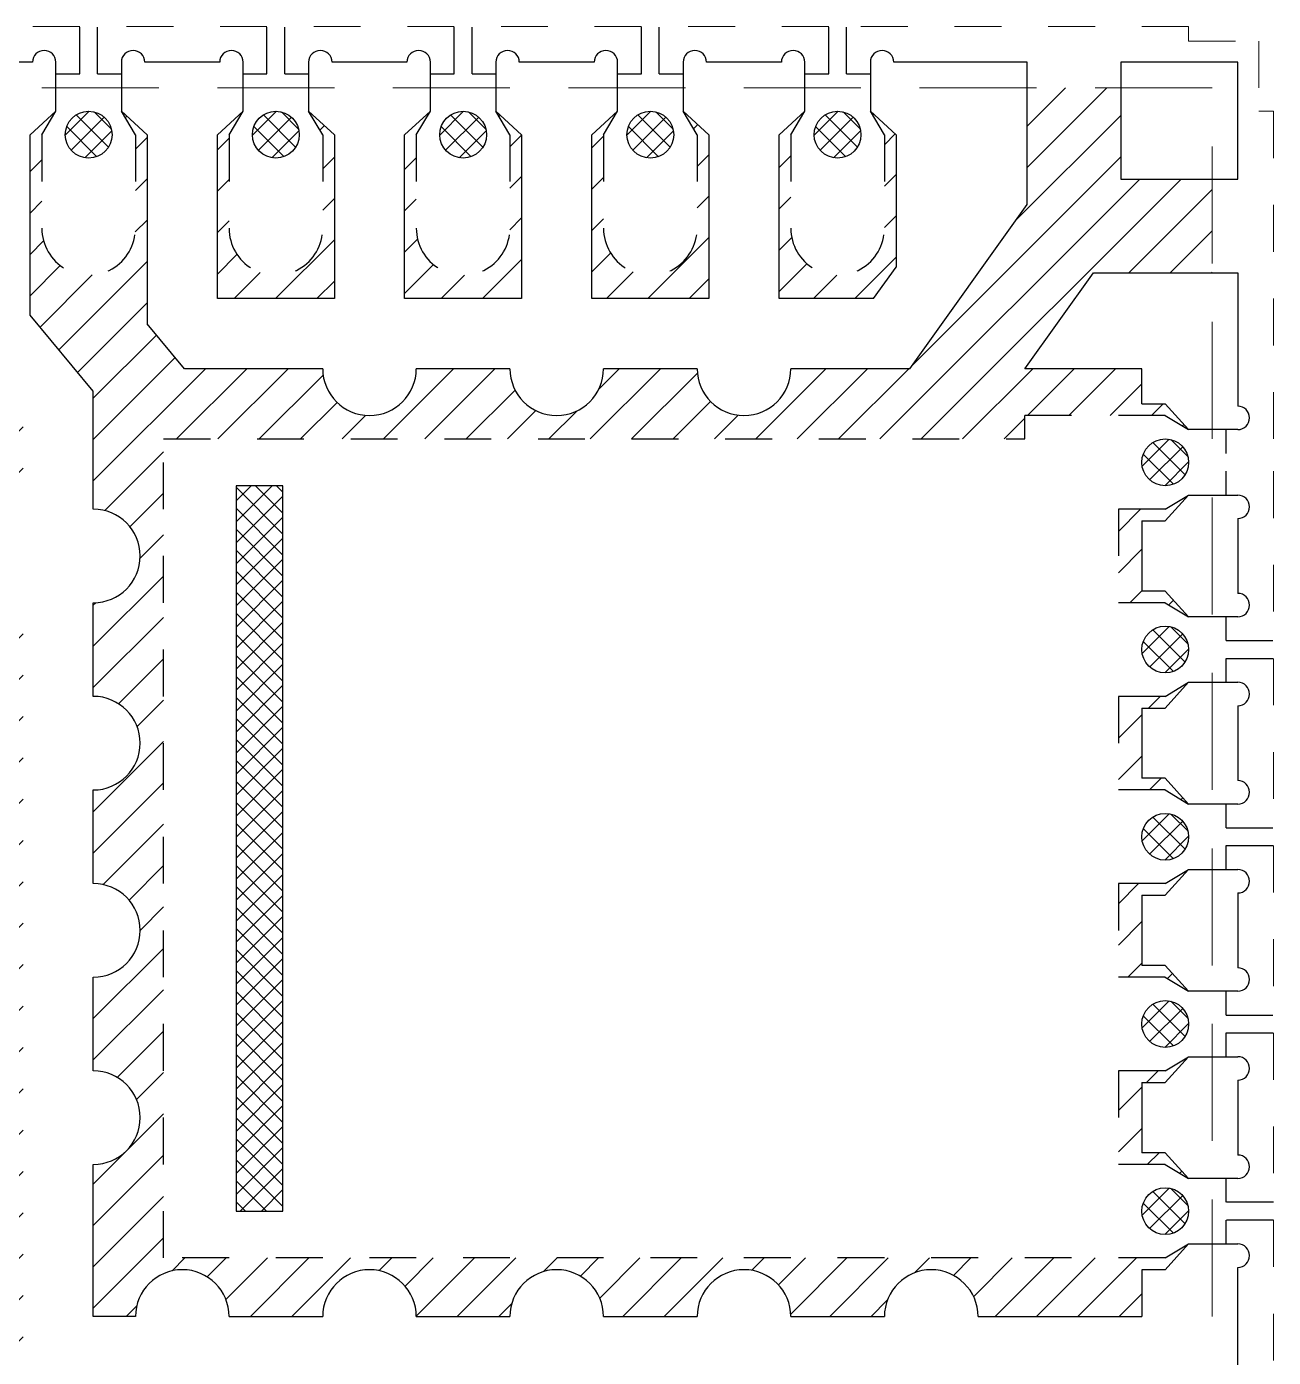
# Model space of a CAD drawing. Header units: inches. Extents: x 5 to 403, y 5 to 265.
# Drawn here: x 90.105 to 92.768, y 161.186 to 164.029 of the extents above; entities that cross this region are included whole.
import ezdxf

# ---------------------------------------------------------------- set-up
doc = ezdxf.new("R2010")
doc.units = ezdxf.units.IN
doc.header["$MEASUREMENT"] = 0
doc.linetypes.add('HIDDEN', pattern=[0.375, 0.25, -0.125])
for name, color, linetype in [('1D（虚线、T-shape等)', 4, 'Continuous'), ('Half etch on bottom side（背面半蚀刻、实线） @ 1', 4, 'Continuous'), ('Half etch on top side（正面半蚀刻、实线）', 6, 'Continuous'), ('LFBOT（框架底面线、虚线）', 4, 'HIDDEN'), ('LFTOP（框架正面线、实线）', 7, 'Continuous'), ('PKG LINE（虚线）', 2, 'HIDDEN')]:
    doc.layers.add(name, color=color, linetype=linetype)

msp = doc.modelspace()

# ---------------------------------------------------------------- hatches: boundary and pattern name
at = {"layer": 'Half etch on bottom side（背面半蚀刻、实线） @ 1', "ltscale": 0.05}
h = msp.add_hatch(dxfattribs=at)
h.set_pattern_fill('ANSI31', color=256, scale=0.5, style=0)
h.set_pattern_definition([(45, (-183.093086, -69.976644), (-0.044194174, 0.044194174), [])])
h.paths.add_polyline_path([(86.63732, 163.50304), (86.63732, 163.70304), (86.83232, 163.70304), (86.83232, 163.89804), (87.03232, 163.89804), (87.03232, 163.64446), (87.37875, 163.29804), (87.53732, 163.29804, 1), (87.73732, 163.29804), (87.93732, 163.29804, 1), (88.13732, 163.29804), (88.33732, 163.29804, 1), (88.53732, 163.29804), (88.73732, 163.29804, 1), (88.93732, 163.29804), (89.13732, 163.29804, 1), (89.33732, 163.29804), (89.71232, 163.29804), (89.71232, 163.79804), (89.76732, 163.84804), (89.73732, 163.79804), (89.73732, 163.59804, 1.0000032), (89.93732, 163.59804), (89.93732, 163.79804), (89.90732, 163.84804), (89.96232, 163.79804), (89.96232, 163.29804), (90.01232, 163.29804), (90.09732, 163.19604), (90.09732, 162.99804, 1), (90.09732, 162.79804), (90.09732, 159.39804, 1), (90.09732, 159.19804), (90.09732, 158.99804, 1), (90.09732, 158.79804), (90.09732, 158.60004), (90.01232, 158.49804), (89.56232, 158.49804), (89.56232, 157.99804), (89.50732, 157.94804), (89.53732, 157.99804), (89.53732, 158.19804, 1.0000032), (89.33732, 158.19804), (89.33732, 157.99804), (89.36732, 157.94804), (89.31232, 157.99804), (89.31232, 158.49804), (88.93732, 158.49804, 1), (88.73732, 158.49804), (88.53732, 158.49804, 1), (88.33732, 158.49804), (88.13732, 158.49804, 1), (87.93732, 158.49804), (87.73732, 158.49804, 1), (87.53732, 158.49804), (87.37875, 158.49804), (87.03232, 158.15162), (87.03232, 157.89804), (86.83232, 157.89804), (86.83232, 158.09304), (86.63732, 158.09304), (86.63732, 158.29304), (86.8909, 158.29304), (87.23732, 158.63946), (87.23732, 158.79804, 1), (87.23732, 158.99804), (87.23732, 159.19804, 1), (87.23732, 159.39804), (87.23732, 162.79804, 1), (87.23732, 162.99804), (87.23732, 163.15662), (86.8909, 163.50304)])
h.paths.add_polyline_path([(92.24232, 157.89804), (92.24232, 158.14693), (91.99155, 158.49804), (90.44207, 158.49804), (90.36232, 158.40235), (90.36232, 157.99804), (90.30732, 157.94804), (90.33732, 157.99804), (90.33732, 158.19804, 1.0000032), (90.13732, 158.19804), (90.13732, 157.99804), (90.16732, 157.94804), (90.11232, 157.99804), (90.11232, 158.38373), (90.24732, 158.54573), (90.24732, 158.79804, 1), (90.24732, 158.99804), (90.24732, 159.19804, 1), (90.24732, 159.39804), (90.24732, 159.59804, 1), (90.24732, 159.79804), (90.24732, 159.99804, 1), (90.24732, 160.19804), (90.24732, 160.39804, 1), (90.24732, 160.59804), (90.24732, 160.89804), (90.39732, 160.89804), (90.39732, 158.64804), (92.23732, 158.64804), (92.23732, 158.59804), (92.53732, 158.59804), (92.58732, 158.62804), (92.53732, 158.57304), (92.48732, 158.57304), (92.48732, 158.49804), (92.23732, 158.49804), (92.38375, 158.29304), (92.63732, 158.29304), (92.63732, 158.09304), (92.44232, 158.09304), (92.44232, 157.89804)])
h.paths.add_polyline_path([(92.24232, 163.89804), (92.44232, 163.89804), (92.44232, 163.70304), (92.63732, 163.70304), (92.63732, 163.50304), (92.38375, 163.50304), (92.23732, 163.29804), (92.48732, 163.29804), (92.48732, 163.22304), (92.53732, 163.22304), (92.58732, 163.16804), (92.53732, 163.19804), (92.23732, 163.19804), (92.23732, 163.14804), (90.39732, 163.14804), (90.39732, 161.39804), (92.53732, 161.39804), (92.58732, 161.42804), (92.53732, 161.37304), (92.48732, 161.37304), (92.48732, 161.27304), (92.13732, 161.27304, 1), (91.93732, 161.27304), (91.73732, 161.27304, 1), (91.53732, 161.27304), (91.33732, 161.27304, 1), (91.13732, 161.27304), (90.93732, 161.27304, 1), (90.73732, 161.27304), (90.53732, 161.27304, 1), (90.33732, 161.27304), (90.24732, 161.27304), (90.24732, 161.59804, 1), (90.24732, 161.79804), (90.24732, 161.99804, 1), (90.24732, 162.19804), (90.24732, 162.39804, 1), (90.24732, 162.59804), (90.24732, 162.79804, 1), (90.24732, 162.99804), (90.24732, 163.25035), (90.11232, 163.41235), (90.11232, 163.79804), (90.16732, 163.84804), (90.13732, 163.79804), (90.13732, 163.59804, 1.0000032), (90.33732, 163.59804), (90.33732, 163.79804), (90.30732, 163.84804), (90.36232, 163.79804), (90.36232, 163.39373), (90.44207, 163.29804), (90.73732, 163.29804, 1), (90.93732, 163.29804), (91.13732, 163.29804, 1), (91.33732, 163.29804), (91.53732, 163.29804, 1), (91.73732, 163.29804), (91.99155, 163.29804), (92.24232, 163.64914)])
h.paths.add_polyline_path([(90.39732, 160.89804), (90.39732, 160.97304), (92.43732, 160.97304), (92.43732, 160.79804), (92.53732, 160.79804), (92.58732, 160.76804), (92.53732, 160.82304), (92.48732, 160.82304), (92.48732, 161.12304), (92.13732, 161.12304, -1), (91.93732, 161.12304), (91.73732, 161.12304, -1), (91.53732, 161.12304), (91.33732, 161.12304, -1), (91.13732, 161.12304), (90.93732, 161.12304, -1), (90.73732, 161.12304), (90.53732, 161.12304, -1), (90.33732, 161.12304), (90.24732, 161.12304), (90.24732, 160.89804)])
h.paths.add_polyline_path([(90.51232, 158.34804), (90.51232, 157.99804), (90.56732, 157.94804), (90.53732, 157.99804), (90.53732, 158.19804, -1.0000032), (90.73732, 158.19804), (90.73732, 157.99804), (90.70732, 157.94804), (90.76232, 157.99804), (90.76232, 158.04804), (90.91232, 158.04804), (90.91232, 157.99804), (90.96732, 157.94804), (90.93732, 157.99804), (90.93732, 158.19804, -1.0000032), (91.13732, 158.19804), (91.13732, 157.99804), (91.10732, 157.94804), (91.16232, 157.99804), (91.16232, 158.04804), (91.31232, 158.04804), (91.31232, 157.99804), (91.36732, 157.94804), (91.33732, 157.99804), (91.33732, 158.19804, -1.0000032), (91.53732, 158.19804), (91.53732, 157.99804), (91.50732, 157.94804), (91.56232, 157.99804), (91.56232, 158.04804), (91.71232, 158.04804), (91.71232, 157.99804), (91.76732, 157.94804), (91.73732, 157.99804), (91.73732, 158.19804, -1.0000032), (91.93732, 158.19804), (91.93732, 157.99804), (91.90732, 157.94804), (92.01232, 157.99804), (92.01232, 158.21087), (91.91435, 158.34804)])
h.paths.add_polyline_path([(87.31232, 157.99804), (87.36732, 157.94804), (87.33732, 157.99804), (87.33732, 158.19804, -1.0000032), (87.53732, 158.19804), (87.53732, 157.99804), (87.50732, 157.94804), (87.56232, 157.99804), (87.56232, 158.34804), (87.44088, 158.34804), (87.31232, 158.21949)])
h.paths.add_polyline_path([(87.71232, 157.99804), (87.76732, 157.94804), (87.73732, 157.99804), (87.73732, 158.19804, -1.0000032), (87.93732, 158.19804), (87.93732, 157.99804), (87.90732, 157.94804), (87.96232, 157.99804), (87.96232, 158.34804), (87.71232, 158.34804)])
h.paths.add_polyline_path([(88.11232, 157.99804), (88.16732, 157.94804), (88.13732, 157.99804), (88.13732, 158.19804, -1.0000032), (88.33732, 158.19804), (88.33732, 157.99804), (88.30732, 157.94804), (88.36232, 157.99804), (88.36232, 158.34804), (88.11232, 158.34804)])
h.paths.add_polyline_path([(88.51232, 157.99804), (88.56732, 157.94804), (88.53732, 157.99804), (88.53732, 158.19804, -1.0000032), (88.73732, 158.19804), (88.73732, 157.99804), (88.70732, 157.94804), (88.76232, 157.99804), (88.76232, 158.34804), (88.51232, 158.34804)])
h.paths.add_polyline_path([(91.71232, 163.79804), (91.71232, 163.44804), (91.91435, 163.44804), (91.96232, 163.5152), (91.96232, 163.79804), (91.90732, 163.84804), (91.93732, 163.79804), (91.93732, 163.59804, -1.0000032), (91.73732, 163.59804), (91.73732, 163.79804), (91.76732, 163.84804)])
h.paths.add_polyline_path([(91.31232, 163.44804), (91.31232, 163.79804), (91.36732, 163.84804), (91.33732, 163.79804), (91.33732, 163.59804, 1.0000032), (91.53732, 163.59804), (91.53732, 163.79804), (91.50732, 163.84804), (91.56232, 163.79804), (91.56232, 163.44804)])
h.paths.add_polyline_path([(88.91232, 157.99804), (88.96732, 157.94804), (88.93732, 157.99804), (88.93732, 158.19804, -1.0000032), (89.13732, 158.19804), (89.13732, 157.99804), (89.10732, 157.94804), (89.16232, 157.99804), (89.16232, 158.34804), (88.91232, 158.34804)])
h.paths.add_polyline_path([(89.71232, 157.99804), (89.76732, 157.94804), (89.73732, 157.99804), (89.73732, 158.19804, -1.0000032), (89.93732, 158.19804), (89.93732, 157.99804), (89.90732, 157.94804), (89.96232, 157.99804), (89.96232, 158.34804), (89.71232, 158.34804)])
h.paths.add_polyline_path([(90.91232, 163.79804), (90.91232, 163.44804), (91.16232, 163.44804), (91.16232, 163.79804), (91.10732, 163.84804), (91.13732, 163.79804), (91.13732, 163.59804, -1.0000032), (90.93732, 163.59804), (90.93732, 163.79804), (90.96732, 163.84804)])
h.paths.add_polyline_path([(90.51232, 163.79804), (90.51232, 163.44804), (90.76232, 163.44804), (90.76232, 163.79804), (90.70732, 163.84804), (90.73732, 163.79804), (90.73732, 163.59804, -1.0000032), (90.53732, 163.59804), (90.53732, 163.79804), (90.56732, 163.84804)])
h.paths.add_polyline_path([(86.68732, 163.16804), (86.73732, 163.22304), (86.95877, 163.22304), (87.08732, 163.09449), (87.08732, 162.97304), (86.73732, 162.97304), (86.68732, 163.02804), (86.73732, 162.99804), (86.93732, 162.99804, 1.0000033), (86.93732, 163.19804), (86.73732, 163.19804)])
h.paths.add_polyline_path([(86.68732, 162.76804), (86.73732, 162.82304), (87.08732, 162.82304), (87.08732, 162.57304), (86.73732, 162.57304), (86.68732, 162.62804), (86.73732, 162.59804), (86.93732, 162.59804, 1.0000033), (86.93732, 162.79804), (86.73732, 162.79804)])
h.paths.add_polyline_path([(86.68732, 161.96804), (86.73732, 162.02304), (87.08732, 162.02304), (87.08732, 161.77304), (86.73732, 161.77304), (86.68732, 161.82804), (86.73732, 161.79804), (86.93732, 161.79804, 1.0000033), (86.93732, 161.99804), (86.73732, 161.99804)])
h.paths.add_polyline_path([(89.31232, 163.44804), (89.31232, 163.79804), (89.36732, 163.84804), (89.33732, 163.79804), (89.33732, 163.59804, 1.0000032), (89.53732, 163.59804), (89.53732, 163.79804), (89.50732, 163.84804), (89.56232, 163.79804), (89.56232, 163.44804)])
h.paths.add_polyline_path([(88.91232, 163.79804), (88.91232, 163.44804), (89.16232, 163.44804), (89.16232, 163.79804), (89.10732, 163.84804), (89.13732, 163.79804), (89.13732, 163.59804, -1.0000032), (88.93732, 163.59804), (88.93732, 163.79804), (88.96732, 163.84804)])
h.paths.add_polyline_path([(88.51232, 163.79804), (88.51232, 163.44804), (88.76232, 163.44804), (88.76232, 163.79804), (88.70732, 163.84804), (88.73732, 163.79804), (88.73732, 163.59804, -1.0000032), (88.53732, 163.59804), (88.53732, 163.79804), (88.56732, 163.84804)])
h.paths.add_polyline_path([(88.11232, 163.79804), (88.11232, 163.44804), (88.36232, 163.44804), (88.36232, 163.79804), (88.30732, 163.84804), (88.33732, 163.79804), (88.33732, 163.59804, -1.0000032), (88.13732, 163.59804), (88.13732, 163.79804), (88.16732, 163.84804)])
h.paths.add_polyline_path([(87.71232, 163.79804), (87.71232, 163.44804), (87.96232, 163.44804), (87.96232, 163.79804), (87.90732, 163.84804), (87.93732, 163.79804), (87.93732, 163.59804, -1.0000032), (87.73732, 163.59804), (87.73732, 163.79804), (87.76732, 163.84804)])
h.paths.add_polyline_path([(87.31232, 163.79804), (87.31232, 163.57659), (87.44088, 163.44804), (87.56232, 163.44804), (87.56232, 163.79804), (87.50732, 163.84804), (87.53732, 163.79804), (87.53732, 163.59804, -1.0000032), (87.33732, 163.59804), (87.33732, 163.79804), (87.36732, 163.84804)])
h.paths.add_polyline_path([(86.68732, 162.36804), (86.73732, 162.42304), (87.08732, 162.42304), (87.08732, 162.17304), (86.73732, 162.17304), (86.68732, 162.22804), (86.73732, 162.19804), (86.93732, 162.19804, 1.0000033), (86.93732, 162.39804), (86.73732, 162.39804)])
h.paths.add_polyline_path([(86.68732, 161.42804), (86.73732, 161.39804), (86.93732, 161.39804, 1.0000033), (86.93732, 161.59804), (86.73732, 161.59804), (86.68732, 161.56804), (86.73732, 161.62304), (87.08732, 161.62304), (87.08732, 161.37304), (86.73732, 161.37304)])
h.paths.add_polyline_path([(86.68732, 161.16804), (86.73732, 161.22304), (87.08732, 161.22304), (87.08732, 160.97304), (86.73732, 160.97304), (86.68732, 161.02804), (86.73732, 160.99804), (86.93732, 160.99804, 1.0000033), (86.93732, 161.19804), (86.73732, 161.19804)])
h.paths.add_polyline_path([(86.68732, 160.76804), (86.73732, 160.82304), (87.08732, 160.82304), (87.08732, 160.57304), (86.73732, 160.57304), (86.68732, 160.62804), (86.73732, 160.59804), (86.93732, 160.59804, 1.0000033), (86.93732, 160.79804), (86.73732, 160.79804)])
h.paths.add_polyline_path([(86.68732, 160.36804), (86.73732, 160.42304), (87.08732, 160.42304), (87.08732, 160.17304), (86.73732, 160.17304), (86.68732, 160.22804), (86.73732, 160.19804), (86.93732, 160.19804, 1.0000033), (86.93732, 160.39804), (86.73732, 160.39804)])
h.paths.add_polyline_path([(86.68732, 159.96804), (86.73732, 160.02304), (87.08732, 160.02304), (87.08732, 159.77304), (86.73732, 159.77304), (86.68732, 159.82804), (86.73732, 159.79804), (86.93732, 159.79804, 1.0000033), (86.93732, 159.99804), (86.73732, 159.99804)])
h.paths.add_polyline_path([(86.68732, 159.56804), (86.73732, 159.62304), (87.08732, 159.62304), (87.08732, 159.37304), (86.73732, 159.37304), (86.68732, 159.42804), (86.73732, 159.39804), (86.93732, 159.39804, 1.0000033), (86.93732, 159.59804), (86.73732, 159.59804)])
h.paths.add_polyline_path([(86.68732, 159.16804), (86.73732, 159.22304), (87.08732, 159.22304), (87.08732, 158.97304), (86.73732, 158.97304), (86.68732, 159.02804), (86.73732, 158.99804), (86.93732, 158.99804, 1.0000033), (86.93732, 159.19804), (86.73732, 159.19804)])
h.paths.add_polyline_path([(86.68732, 158.76804), (86.73732, 158.82304), (87.08732, 158.82304), (87.08732, 158.70159), (86.95877, 158.57304), (86.73732, 158.57304), (86.68732, 158.62804), (86.73732, 158.59804), (86.93732, 158.59804, 1.0000033), (86.93732, 158.79804), (86.73732, 158.79804)])
h.paths.add_polyline_path([(92.43732, 160.19804), (92.43732, 159.99804), (92.53732, 159.99804), (92.58732, 159.96804), (92.53732, 160.02304), (92.48732, 160.02304), (92.48732, 160.17304), (92.53732, 160.17304), (92.58732, 160.22804), (92.53732, 160.19804)])
h.paths.add_polyline_path([(92.43732, 160.59804), (92.43732, 160.39804), (92.53732, 160.39804), (92.58732, 160.36804), (92.53732, 160.42304), (92.48732, 160.42304), (92.48732, 160.57304), (92.53732, 160.57304), (92.58732, 160.62804), (92.53732, 160.59804)])
h.paths.add_polyline_path([(92.43732, 159.39804), (92.43732, 159.19804), (92.53732, 159.19804), (92.58732, 159.16804), (92.53732, 159.22304), (92.48732, 159.22304), (92.48732, 159.37304), (92.53732, 159.37304), (92.58732, 159.42804), (92.53732, 159.39804)])
h.paths.add_polyline_path([(92.43732, 158.99804), (92.43732, 158.79804), (92.53732, 158.79804), (92.58732, 158.76804), (92.53732, 158.82304), (92.48732, 158.82304), (92.48732, 158.97304), (92.53732, 158.97304), (92.58732, 159.02804), (92.53732, 158.99804)])
h.paths.add_polyline_path([(92.43732, 159.79804), (92.43732, 159.59804), (92.53732, 159.59804), (92.58732, 159.56804), (92.53732, 159.62304), (92.48732, 159.62304), (92.48732, 159.77304), (92.53732, 159.77304), (92.58732, 159.82804), (92.53732, 159.79804)])
h.paths.add_polyline_path([(92.43732, 162.59804), (92.43732, 162.39804), (92.53732, 162.39804), (92.58732, 162.36804), (92.53732, 162.42304), (92.48732, 162.42304), (92.48732, 162.57304), (92.53732, 162.57304), (92.58732, 162.62804), (92.53732, 162.59804)])
h.paths.add_polyline_path([(92.43732, 162.19804), (92.43732, 161.99804), (92.53732, 161.99804), (92.58732, 161.96804), (92.53732, 162.02304), (92.48732, 162.02304), (92.48732, 162.17304), (92.53732, 162.17304), (92.58732, 162.22804), (92.53732, 162.19804)])
h.paths.add_polyline_path([(92.43732, 161.79804), (92.43732, 161.59804), (92.53732, 161.59804), (92.58732, 161.56804), (92.53732, 161.62304), (92.48732, 161.62304), (92.48732, 161.77304), (92.53732, 161.77304), (92.58732, 161.82804), (92.53732, 161.79804)])
h.paths.add_polyline_path([(92.43732, 162.99804), (92.43732, 162.79804), (92.53732, 162.79804), (92.58732, 162.76804), (92.53732, 162.82304), (92.48732, 162.82304), (92.48732, 162.97304), (92.53732, 162.97304), (92.58732, 163.02804), (92.53732, 162.99804)])
h.paths.add_polyline_path([(89.94732, 160.89804), (89.94732, 163.14804), (87.73732, 163.14804), (87.38732, 162.79804), (87.38732, 158.64804), (89.94732, 158.64804)])
at = {"layer": 'Half etch on top side（正面半蚀刻、实线）', "lineweight": -3}
h = msp.add_hatch(dxfattribs=at)
h.set_pattern_fill('ANSI37', color=6, scale=0.01, angle=180)
h.set_pattern_definition([(135, (40.380153, 126.517212), (0.02245064, 0.02245064), []), (45, (40.380153, 126.517212), (0.02245064, -0.02245064), [])])
edge = h.paths.add_edge_path()
edge.add_arc((90.23732, 163.79804), 0.05, 551.45916, 902.57137)
edge.add_arc((90.23732, 163.79804), 0.05, 542.57137, 551.45916)
h = msp.add_hatch(dxfattribs=at)
h.set_pattern_fill('ANSI37', color=6, scale=0.01, angle=180)
h.set_pattern_definition([(135, (40.780153, 126.517212), (0.02245064, 0.02245064), []), (45, (40.780153, 126.517212), (0.02245064, -0.02245064), [])])
edge = h.paths.add_edge_path()
edge.add_arc((90.63732, 163.79804), 0.05, 551.45916, 902.57137)
edge.add_arc((90.63732, 163.79804), 0.05, 542.57137, 551.45916)
h = msp.add_hatch(dxfattribs=at)
h.set_pattern_fill('ANSI37', color=6, scale=0.01, angle=180)
h.set_pattern_definition([(135, (41.180153, 126.517212), (0.02245064, 0.02245064), []), (45, (41.180153, 126.517212), (0.02245064, -0.02245064), [])])
edge = h.paths.add_edge_path()
edge.add_arc((91.03732, 163.79804), 0.05, 551.45916, 902.57137)
edge.add_arc((91.03732, 163.79804), 0.05, 542.57137, 551.45916)
h = msp.add_hatch(dxfattribs=at)
h.set_pattern_fill('ANSI37', color=6, scale=0.01, angle=180)
h.set_pattern_definition([(135, (41.580153, 126.517212), (0.02245064, 0.02245064), []), (45, (41.580153, 126.517212), (0.02245064, -0.02245064), [])])
edge = h.paths.add_edge_path()
edge.add_arc((91.43732, 163.79804), 0.05, 551.45916, 902.57137)
edge.add_arc((91.43732, 163.79804), 0.05, 542.57137, 551.45916)
h = msp.add_hatch(dxfattribs=at)
h.set_pattern_fill('ANSI37', color=6, scale=0.01, angle=180)
h.set_pattern_definition([(135, (41.980153, 126.517212), (0.02245064, 0.02245064), []), (45, (41.980153, 126.517212), (0.02245064, -0.02245064), [])])
edge = h.paths.add_edge_path()
edge.add_arc((91.83732, 163.79804), 0.05, 551.45916, 902.57137)
edge.add_arc((91.83732, 163.79804), 0.05, 542.57137, 551.45916)
h = msp.add_hatch(dxfattribs=at)
h.set_pattern_fill('ANSI37', color=6, scale=0.01, angle=270)
h.set_pattern_definition([(315, (55.256498, 113.240867), (0.02245064, 0.02245064), []), (45, (55.256498, 113.240867), (-0.02245064, 0.02245064), [])])
edge = h.paths.add_edge_path()
edge.add_arc((92.53732, 163.09804), 0.05, -812.57137, -461.45916, ccw=False)
edge.add_arc((92.53732, 163.09804), 0.05, -461.45916, -452.57137, ccw=False)
h = msp.add_hatch(dxfattribs=at)
h.set_pattern_fill('ANSI37', color=6, scale=0.01, angle=180)
h.set_pattern_definition([(225, (-472.60741, 197.267443), (0.0224506403, -0.0224506403), []), (315, (-472.60741, 197.267443), (0.0224506403, 0.0224506403), [])])
h.paths.add_polyline_path([(90.55232, 163.04804), (90.55232, 161.49804), (90.65232, 161.49804), (90.65232, 163.04804)])
h = msp.add_hatch(dxfattribs=at)
h.set_pattern_fill('ANSI37', color=6, scale=0.01, angle=270)
h.set_pattern_definition([(315, (55.256498, 112.840867), (0.02245064, 0.02245064), []), (45, (55.256498, 112.840867), (-0.02245064, 0.02245064), [])])
edge = h.paths.add_edge_path()
edge.add_arc((92.53732, 162.69804), 0.05, -812.57137, -461.45916, ccw=False)
edge.add_arc((92.53732, 162.69804), 0.05, -461.45916, -452.57137, ccw=False)
h = msp.add_hatch(dxfattribs=at)
h.set_pattern_fill('ANSI37', color=6, scale=0.01, angle=270)
h.set_pattern_definition([(315, (55.256498, 112.440867), (0.02245064, 0.02245064), []), (45, (55.256498, 112.440867), (-0.02245064, 0.02245064), [])])
edge = h.paths.add_edge_path()
edge.add_arc((92.53732, 162.29804), 0.05, -812.57137, -461.45916, ccw=False)
edge.add_arc((92.53732, 162.29804), 0.05, -461.45916, -452.57137, ccw=False)
h = msp.add_hatch(dxfattribs=at)
h.set_pattern_fill('ANSI37', color=6, scale=0.01, angle=270)
h.set_pattern_definition([(315, (55.256498, 112.040867), (0.02245064, 0.02245064), []), (45, (55.256498, 112.040867), (-0.02245064, 0.02245064), [])])
edge = h.paths.add_edge_path()
edge.add_arc((92.53732, 161.89804), 0.05, -812.57137, -461.45916, ccw=False)
edge.add_arc((92.53732, 161.89804), 0.05, -461.45916, -452.57137, ccw=False)
h = msp.add_hatch(dxfattribs=at)
h.set_pattern_fill('ANSI37', color=6, scale=0.01, angle=270)
h.set_pattern_definition([(315, (55.256498, 111.640867), (0.02245064, 0.02245064), []), (45, (55.256498, 111.640867), (-0.02245064, 0.02245064), [])])
edge = h.paths.add_edge_path()
edge.add_arc((92.53732, 161.49804), 0.05, -812.57137, -461.45916, ccw=False)
edge.add_arc((92.53732, 161.49804), 0.05, -461.45916, -452.57137, ccw=False)

# ---------------------------------------------------------------- linework, layer by layer
at = {"layer": '1D（虚线、T-shape等)', "linetype": 'HIDDEN', "ltscale": 0.2}
for p, q in [((90.21832, 163.92804, 0.1444), (90.21832, 164.02904, 0.1444)), ((90.25632, 163.92804, 0.1444), (90.25632, 164.02904, 0.1444)), ((90.61832, 163.92804, 0.1444), (90.61832, 164.02904, 0.1444)), ((90.65632, 163.92804, 0.1444), (90.65632, 164.02904, 0.1444)), ((91.01832, 163.92804, 0.1444), (91.01832, 164.02904, 0.1444)), ((91.05632, 163.92804, 0.1444), (91.05632, 164.02904, 0.1444)), ((91.41832, 163.92804, 0.1444), (91.41832, 164.02904, 0.1444)), ((91.45632, 163.92804, 0.1444), (91.45632, 164.02904, 0.1444)), ((91.81832, 163.92804, 0.1444), (91.81832, 164.02904, 0.1444)), ((91.85632, 163.92804, 0.1444), (91.85632, 164.02904, 0.1444)), ((92.66732, 162.71704, 0.1444), (92.76832, 162.71704, 0.1444)), ((92.66732, 162.67904, 0.1444), (92.76832, 162.67904, 0.1444)), ((92.66732, 162.31704, 0.1444), (92.76832, 162.31704, 0.1444)), ((92.66732, 162.27904, 0.1444), (92.76832, 162.27904, 0.1444)), ((92.66732, 161.91704, 0.1444), (92.76832, 161.91704, 0.1444)), ((92.66732, 161.87904, 0.1444), (92.76832, 161.87904, 0.1444)), ((92.76832, 161.51704, 0.1444), (92.66732, 161.51704, 0.1444)), ((92.76832, 161.47904, 0.1444), (92.66732, 161.47904, 0.1444))]:
    msp.add_line(p, q, dxfattribs=at)
at = {"layer": '1D（虚线、T-shape等)', "linetype": 'HIDDEN', "lineweight": 0, "ltscale": 0.3, "elevation": 0.1444}
for points in [[(90.21832, 164.02904), (89.85632, 164.02904)], [(90.61832, 164.02904), (90.25632, 164.02904)], [(91.01832, 164.02904), (90.65632, 164.02904)], [(91.41832, 164.02904), (91.05632, 164.02904)], [(91.81832, 164.02904), (91.45632, 164.02904)], [(92.58732, 164.02904), (91.85632, 164.02904)], [(92.76832, 163.84804), (92.76832, 163.11704)], [(92.76832, 163.07904), (92.76832, 162.71704)], [(92.76832, 162.67904), (92.76832, 162.31704)], [(92.76832, 162.27904), (92.76832, 161.91704)], [(92.76832, 161.87904), (92.76832, 161.51704)], [(92.76832, 161.47904), (92.76832, 160.71704)]]:
    msp.add_lwpolyline(points, dxfattribs=at)
at = {"layer": '1D（虚线、T-shape等)', "linetype": 'HIDDEN', "lineweight": 0, "ltscale": 0.25, "elevation": 0.1444}
msp.add_lwpolyline([(92.58732, 164.02904), (92.58732, 163.99804), (92.73732, 163.99804), (92.73732, 163.84804), (92.76832, 163.84804)], dxfattribs=at)
at = {"layer": 'Half etch on top side（正面半蚀刻、实线）', "color": 6, "lineweight": -3, "elevation": 0.1444}
msp.add_lwpolyline([(90.55232, 161.49804), (90.65232, 161.49804), (90.65232, 163.04804), (90.55232, 163.04804)], close=True, dxfattribs=at)
at = {"layer": 'Half etch on top side（正面半蚀刻、实线）', "color": 6, "lineweight": -3}
for centre in [(90.23732, 163.79804, 0.1444), (90.63732, 163.79804, 0.1444), (91.03732, 163.79804, 0.1444), (91.43732, 163.79804, 0.1444), (91.83732, 163.79804, 0.1444), (92.53732, 163.09804, 0.1444), (92.53732, 162.69804, 0.1444), (92.53732, 162.29804, 0.1444), (92.53732, 161.89804, 0.1444), (92.53732, 161.49804, 0.1444)]:
    msp.add_circle(centre, 0.05, dxfattribs=at)
at = {"layer": 'LFBOT（框架底面线、虚线）', "linetype": 'HIDDEN', "ltscale": 0.2}
for p, q in [((90.13732, 163.79804, 0.1444), (90.16732, 163.84804, 0.1444)), ((90.33732, 163.79804, 0.1444), (90.30732, 163.84804, 0.1444)), ((90.53732, 163.79804, 0.1444), (90.56732, 163.84804, 0.1444)), ((90.73732, 163.79804, 0.1444), (90.70732, 163.84804, 0.1444)), ((90.93732, 163.79804, 0.1444), (90.96732, 163.84804, 0.1444)), ((91.13732, 163.79804, 0.1444), (91.10732, 163.84804, 0.1444)), ((91.33732, 163.79804, 0.1444), (91.36732, 163.84804, 0.1444)), ((91.53732, 163.79804, 0.1444), (91.50732, 163.84804, 0.1444)), ((91.73732, 163.79804, 0.1444), (91.76732, 163.84804, 0.1444)), ((91.93732, 163.79804, 0.1444), (91.90732, 163.84804, 0.1444)), ((90.13732, 163.79804, 0.1444), (90.13732, 163.59804, 0.1444)), ((90.33732, 163.79804, 0.1444), (90.33732, 163.59804, 0.1444)), ((90.53732, 163.79804, 0.1444), (90.53732, 163.59804, 0.1444)), ((90.73732, 163.79804, 0.1444), (90.73732, 163.59804, 0.1444)), ((90.93732, 163.79804, 0.1444), (90.93732, 163.59804, 0.1444)), ((91.13732, 163.79804, 0.1444), (91.13732, 163.59804, 0.1444)), ((91.33732, 163.79804, 0.1444), (91.33732, 163.59804, 0.1444)), ((91.53732, 163.79804, 0.1444), (91.53732, 163.59804, 0.1444)), ((91.73732, 163.79804, 0.1444), (91.73732, 163.59804, 0.1444)), ((91.93732, 163.79804, 0.1444), (91.93732, 163.59804, 0.1444)), ((92.53732, 163.19804, 0.1444), (92.23732, 163.19804, 0.1444)), ((92.23732, 163.14804, 0.1444), (92.23732, 163.19804, 0.1444)), ((92.53732, 163.19804, 0.1444), (92.58732, 163.16804, 0.1444)), ((92.53732, 162.99804, 0.1444), (92.58732, 163.02804, 0.1444)), ((92.53732, 162.99804, 0.1444), (92.43732, 162.99804, 0.1444)), ((92.43732, 162.99804, 0.1444), (92.43732, 162.79804, 0.1444)), ((92.53732, 162.79804, 0.1444), (92.43732, 162.79804, 0.1444)), ((92.53732, 162.79804, 0.1444), (92.58732, 162.76804, 0.1444)), ((92.53732, 162.59804, 0.1444), (92.58732, 162.62804, 0.1444)), ((92.53732, 162.59804, 0.1444), (92.43732, 162.59804, 0.1444)), ((92.43732, 162.59804, 0.1444), (92.43732, 162.39804, 0.1444)), ((92.53732, 162.39804, 0.1444), (92.43732, 162.39804, 0.1444)), ((92.53732, 162.39804, 0.1444), (92.58732, 162.36804, 0.1444)), ((92.53732, 162.19804, 0.1444), (92.58732, 162.22804, 0.1444)), ((92.53732, 162.19804, 0.1444), (92.43732, 162.19804, 0.1444)), ((92.43732, 162.19804, 0.1444), (92.43732, 161.99804, 0.1444)), ((92.53732, 161.99804, 0.1444), (92.43732, 161.99804, 0.1444)), ((92.53732, 161.99804, 0.1444), (92.58732, 161.96804, 0.1444)), ((92.53732, 161.79804, 0.1444), (92.58732, 161.82804, 0.1444)), ((92.53732, 161.79804, 0.1444), (92.43732, 161.79804, 0.1444)), ((92.43732, 161.79804, 0.1444), (92.43732, 161.59804, 0.1444)), ((92.53732, 161.59804, 0.1444), (92.43732, 161.59804, 0.1444)), ((92.53732, 161.59804, 0.1444), (92.58732, 161.56804, 0.1444)), ((92.53732, 161.39804, 0.1444), (92.58732, 161.42804, 0.1444))]:
    msp.add_line(p, q, dxfattribs=at)
at = {"layer": 'LFBOT（框架底面线、虚线）', "linetype": 'HIDDEN', "ltscale": 0.2, "elevation": 0.1444}
for points in [[(90.16732, 163.92804), (90.21832, 163.92804)], [(90.25632, 163.92804), (90.30732, 163.92804)], [(90.56732, 163.92804), (90.61832, 163.92804)], [(90.65632, 163.92804), (90.70732, 163.92804)], [(90.96732, 163.92804), (91.01832, 163.92804)], [(91.05632, 163.92804), (91.10732, 163.92804)], [(91.36732, 163.92804), (91.41832, 163.92804)], [(91.45632, 163.92804), (91.50732, 163.92804)], [(91.76732, 163.92804), (91.81832, 163.92804)], [(91.85632, 163.92804), (91.90732, 163.92804)], [(92.66732, 163.11704), (92.66732, 163.16804)], [(92.53732, 161.39804), (90.39732, 161.39804), (90.39732, 163.14804), (92.23732, 163.14804)], [(92.66732, 163.02804), (92.66732, 163.07904)], [(92.66732, 162.71704), (92.66732, 162.76804)], [(92.66732, 162.62804), (92.66732, 162.67904)], [(92.66732, 162.31704), (92.66732, 162.36804)], [(92.66732, 162.22804), (92.66732, 162.27904)], [(92.66732, 161.91704), (92.66732, 161.96804)], [(92.66732, 161.82804), (92.66732, 161.87904)], [(92.66732, 161.51704), (92.66732, 161.56804)], [(92.66732, 161.42804), (92.66732, 161.47904)]]:
    msp.add_lwpolyline(points, dxfattribs=at)
at = {"layer": 'LFBOT（框架底面线、虚线）', "linetype": 'HIDDEN', "ltscale": 0.2}
for centre in [(90.23732, 163.59804, 0.1444), (90.63732, 163.59804, 0.1444), (91.03732, 163.59804, 0.1444), (91.43732, 163.59804, 0.1444), (91.83732, 163.59804, 0.1444)]:
    msp.add_arc(centre, 0.1, 179.99981, 0.00018, dxfattribs=at)
at = {"layer": 'LFTOP（框架正面线、实线）', "color": 7}
for p, q in [((90.11732, 163.95304, 0.1444), (89.95732, 163.95304, 0.1444)), ((90.16732, 163.84804, 0.1444), (90.16732, 163.95304, 0.1444)), ((90.30732, 163.95304, 0.1444), (90.30732, 163.84804, 0.1444)), ((90.51732, 163.95304, 0.1444), (90.35732, 163.95304, 0.1444)), ((90.56732, 163.84804, 0.1444), (90.56732, 163.95304, 0.1444)), ((90.70732, 163.95304, 0.1444), (90.70732, 163.84804, 0.1444)), ((90.91732, 163.95304, 0.1444), (90.75732, 163.95304, 0.1444)), ((90.96732, 163.84804, 0.1444), (90.96732, 163.95304, 0.1444)), ((91.10732, 163.95304, 0.1444), (91.10732, 163.84804, 0.1444)), ((91.31732, 163.95304, 0.1444), (91.15732, 163.95304, 0.1444)), ((91.36732, 163.84804, 0.1444), (91.36732, 163.95304, 0.1444)), ((91.50732, 163.95304, 0.1444), (91.50732, 163.84804, 0.1444)), ((91.71732, 163.95304, 0.1444), (91.55732, 163.95304, 0.1444)), ((91.76732, 163.84804, 0.1444), (91.76732, 163.95304, 0.1444)), ((91.90732, 163.95304, 0.1444), (91.90732, 163.84804, 0.1444)), ((92.24232, 163.95304, 0.1444), (91.95732, 163.95304, 0.1444)), ((90.11232, 163.79804, 0.1444), (90.16732, 163.84804, 0.1444)), ((90.30732, 163.84804, 0.1444), (90.36232, 163.79804, 0.1444)), ((90.51232, 163.79804, 0.1444), (90.56732, 163.84804, 0.1444)), ((90.70732, 163.84804, 0.1444), (90.76232, 163.79804, 0.1444)), ((90.91232, 163.79804, 0.1444), (90.96732, 163.84804, 0.1444)), ((91.10732, 163.84804, 0.1444), (91.16232, 163.79804, 0.1444)), ((91.31232, 163.79804, 0.1444), (91.36732, 163.84804, 0.1444)), ((91.50732, 163.84804, 0.1444), (91.56232, 163.79804, 0.1444)), ((91.71232, 163.79804, 0.1444), (91.76732, 163.84804, 0.1444)), ((91.90732, 163.84804, 0.1444), (91.96232, 163.79804, 0.1444)), ((90.11232, 163.41235, 0.1444), (90.11232, 163.79804, 0.1444)), ((90.36232, 163.79804, 0.1444), (90.36232, 163.39373, 0.1444)), ((90.51232, 163.44804, 0.1444), (90.51232, 163.79804, 0.1444)), ((90.76232, 163.79804, 0.1444), (90.76232, 163.44804, 0.1444)), ((90.91232, 163.44804, 0.1444), (90.91232, 163.79804, 0.1444)), ((91.16232, 163.79804, 0.1444), (91.16232, 163.44804, 0.1444)), ((91.31232, 163.44804, 0.1444), (91.31232, 163.79804, 0.1444)), ((91.56232, 163.79804, 0.1444), (91.56232, 163.44804, 0.1444)), ((91.71232, 163.44804, 0.1444), (91.71232, 163.79804, 0.1444)), ((91.96232, 163.79804, 0.1444), (91.96232, 163.5152, 0.1444)), ((92.69232, 163.50304, 0.1444), (92.69232, 163.21804, 0.1444)), ((90.76232, 163.44804, 0.1444), (90.51232, 163.44804, 0.1444)), ((91.16232, 163.44804, 0.1444), (90.91232, 163.44804, 0.1444)), ((91.56232, 163.44804, 0.1444), (91.31232, 163.44804, 0.1444)), ((91.91435, 163.44804, 0.1444), (91.71232, 163.44804, 0.1444)), ((90.24732, 163.25035, 0.1444), (90.11232, 163.41235, 0.1444)), ((90.44207, 163.29804, 0.1444), (90.36232, 163.39373, 0.1444)), ((90.73732, 163.29804, 0.1444), (90.44207, 163.29804, 0.1444)), ((91.13732, 163.29804, 0.1444), (90.93732, 163.29804, 0.1444)), ((91.53732, 163.29804, 0.1444), (91.33732, 163.29804, 0.1444)), ((91.99155, 163.29804, 0.1444), (91.73732, 163.29804, 0.1444)), ((90.24732, 162.99804, 0.1444), (90.24732, 163.25035, 0.1444)), ((92.48732, 163.22304, 0.1444), (92.53732, 163.22304, 0.1444)), ((92.58732, 163.16804, 0.1444), (92.53732, 163.22304, 0.1444)), ((92.69232, 163.16804, 0.1444), (92.58732, 163.16804, 0.1444)), ((92.53732, 162.97304, 0.1444), (92.58732, 163.02804, 0.1444)), ((92.58732, 163.02804, 0.1444), (92.69232, 163.02804, 0.1444)), ((92.48732, 162.97304, 0.1444), (92.53732, 162.97304, 0.1444)), ((92.48732, 162.97304, 0.1444), (92.48732, 162.82304, 0.1444)), ((92.69232, 162.97804, 0.1444), (92.69232, 162.81804, 0.1444)), ((92.53732, 162.82304, 0.1444), (92.48732, 162.82304, 0.1444)), ((92.58732, 162.76804, 0.1444), (92.53732, 162.82304, 0.1444)), ((90.24732, 162.59804, 0.1444), (90.24732, 162.79804, 0.1444)), ((92.69232, 162.76804, 0.1444), (92.58732, 162.76804, 0.1444)), ((92.53732, 162.57304, 0.1444), (92.58732, 162.62804, 0.1444)), ((92.58732, 162.62804, 0.1444), (92.69232, 162.62804, 0.1444)), ((92.48732, 162.57304, 0.1444), (92.53732, 162.57304, 0.1444)), ((92.48732, 162.57304, 0.1444), (92.48732, 162.42304, 0.1444)), ((92.69232, 162.57804, 0.1444), (92.69232, 162.41804, 0.1444)), ((92.53732, 162.42304, 0.1444), (92.48732, 162.42304, 0.1444)), ((92.58732, 162.36804, 0.1444), (92.53732, 162.42304, 0.1444)), ((90.24732, 162.19804, 0.1444), (90.24732, 162.39804, 0.1444)), ((92.69232, 162.36804, 0.1444), (92.58732, 162.36804, 0.1444)), ((92.53732, 162.17304, 0.1444), (92.58732, 162.22804, 0.1444)), ((92.58732, 162.22804, 0.1444), (92.69232, 162.22804, 0.1444)), ((92.48732, 162.17304, 0.1444), (92.53732, 162.17304, 0.1444)), ((92.48732, 162.17304, 0.1444), (92.48732, 162.02304, 0.1444)), ((92.69232, 162.17804, 0.1444), (92.69232, 162.01804, 0.1444)), ((92.53732, 162.02304, 0.1444), (92.48732, 162.02304, 0.1444)), ((92.58732, 161.96804, 0.1444), (92.53732, 162.02304, 0.1444)), ((90.24732, 161.79804, 0.1444), (90.24732, 161.99804, 0.1444)), ((92.69232, 161.96804, 0.1444), (92.58732, 161.96804, 0.1444)), ((92.53732, 161.77304, 0.1444), (92.58732, 161.82804, 0.1444)), ((92.58732, 161.82804, 0.1444), (92.69232, 161.82804, 0.1444)), ((92.48732, 161.77304, 0.1444), (92.53732, 161.77304, 0.1444)), ((92.48732, 161.77304, 0.1444), (92.48732, 161.62304, 0.1444)), ((92.69232, 161.77804, 0.1444), (92.69232, 161.61804, 0.1444)), ((92.53732, 161.62304, 0.1444), (92.48732, 161.62304, 0.1444)), ((92.58732, 161.56804, 0.1444), (92.53732, 161.62304, 0.1444)), ((90.24732, 161.27304, 0.1444), (90.24732, 161.59804, 0.1444)), ((92.69232, 161.56804, 0.1444), (92.58732, 161.56804, 0.1444)), ((92.53732, 161.37304, 0.1444), (92.58732, 161.42804, 0.1444)), ((92.58732, 161.42804, 0.1444), (92.69232, 161.42804, 0.1444)), ((92.48732, 161.37304, 0.1444), (92.48732, 161.27304, 0.1444)), ((92.53732, 161.37304, 0.1444), (92.48732, 161.37304, 0.1444)), ((92.69232, 160.81804, 0.1444), (92.69232, 161.37804, 0.1444)), ((90.33732, 161.27304, 0.1444), (90.24732, 161.27304, 0.1444)), ((90.53732, 161.27304, 0.1444), (90.73732, 161.27304, 0.1444)), ((90.93732, 161.27304, 0.1444), (91.13732, 161.27304, 0.1444)), ((91.33732, 161.27304, 0.1444), (91.53732, 161.27304, 0.1444)), ((91.73732, 161.27304, 0.1444), (91.93732, 161.27304, 0.1444)), ((92.13732, 161.27304, 0.1444), (92.48732, 161.27304, 0.1444))]:
    msp.add_line(p, q, dxfattribs=at)
at = {"layer": 'LFTOP（框架正面线、实线）', "color": 7, "elevation": 0.1444}
for points in [[(91.99155, 163.29804), (92.24232, 163.64914), (92.24232, 163.95304)], [(91.91435, 163.44804), (91.96232, 163.5152)], [(92.48732, 163.22304), (92.48732, 163.29804), (92.23732, 163.29804), (92.38375, 163.50304)], [(92.38375, 163.50304), (92.69232, 163.50304)]]:
    msp.add_lwpolyline(points, dxfattribs=at)
msp.add_lwpolyline([(92.69232, 163.95304), (92.44232, 163.95304), (92.44232, 163.70304), (92.69232, 163.70304)], close=True, dxfattribs=at)
at = {"layer": 'LFTOP（框架正面线、实线）', "color": 7}
for centre, radius, start, end in [((90.14232, 163.95304, 0.1444), 0.025, 0, 180), ((90.33232, 163.95304, 0.1444), 0.025, 0, 180), ((90.54232, 163.95304, 0.1444), 0.025, 0, 180), ((90.73232, 163.95304, 0.1444), 0.025, 0, 180), ((90.94232, 163.95304, 0.1444), 0.025, 0, 180), ((91.13232, 163.95304, 0.1444), 0.025, 0, 180), ((91.34232, 163.95304, 0.1444), 0.025, 0, 180), ((91.53232, 163.95304, 0.1444), 0.025, 0, 180), ((91.74232, 163.95304, 0.1444), 0.025, 0, 180), ((91.93232, 163.95304, 0.1444), 0.025, 0, 180), ((90.83732, 163.29804, 0.1444), 0.1, 180, 0), ((91.23732, 163.29804, 0.1444), 0.1, 180, 0), ((91.63732, 163.29804, 0.1444), 0.1, 180, 0), ((92.69232, 163.19304, 0.1444), 0.025, 270, 90), ((92.69232, 163.00304, 0.1444), 0.025, 270, 90), ((90.24732, 162.89804, 0.1444), 0.1, 270, 90), ((92.69232, 162.79304, 0.1444), 0.025, 270, 90), ((92.69232, 162.60304, 0.1444), 0.025, 270, 90), ((90.24732, 162.49804, 0.1444), 0.1, 270, 90), ((92.69232, 162.39304, 0.1444), 0.025, 270, 90), ((92.69232, 162.20304, 0.1444), 0.025, 270, 90), ((90.24732, 162.09804, 0.1444), 0.1, 270, 90), ((92.69232, 161.99304, 0.1444), 0.025, 270, 90), ((92.69232, 161.80304, 0.1444), 0.025, 270, 90), ((90.24732, 161.69804, 0.1444), 0.1, 270, 90), ((92.69232, 161.59304, 0.1444), 0.025, 270, 90), ((92.69232, 161.40304, 0.1444), 0.025, 270, 90), ((90.43732, 161.27304, 0.1444), 0.1, 0, 180), ((90.83732, 161.27304, 0.1444), 0.1, 0, 180), ((91.23732, 161.27304, 0.1444), 0.1, 0, 180), ((91.63732, 161.27304, 0.1444), 0.1, 0, 180), ((92.03732, 161.27304, 0.1444), 0.1, 0, 180)]:
    msp.add_arc(centre, radius, start, end, dxfattribs=at)
at = {"layer": 'PKG LINE（虚线）', "color": 2, "lineweight": 5, "elevation": 0.1444}
msp.add_lwpolyline([(86.63732, 157.89804), (92.63732, 157.89804), (92.63732, 163.89804), (86.63732, 163.89804)], close=True, dxfattribs=at)

doc.saveas('drawing.dxf')
